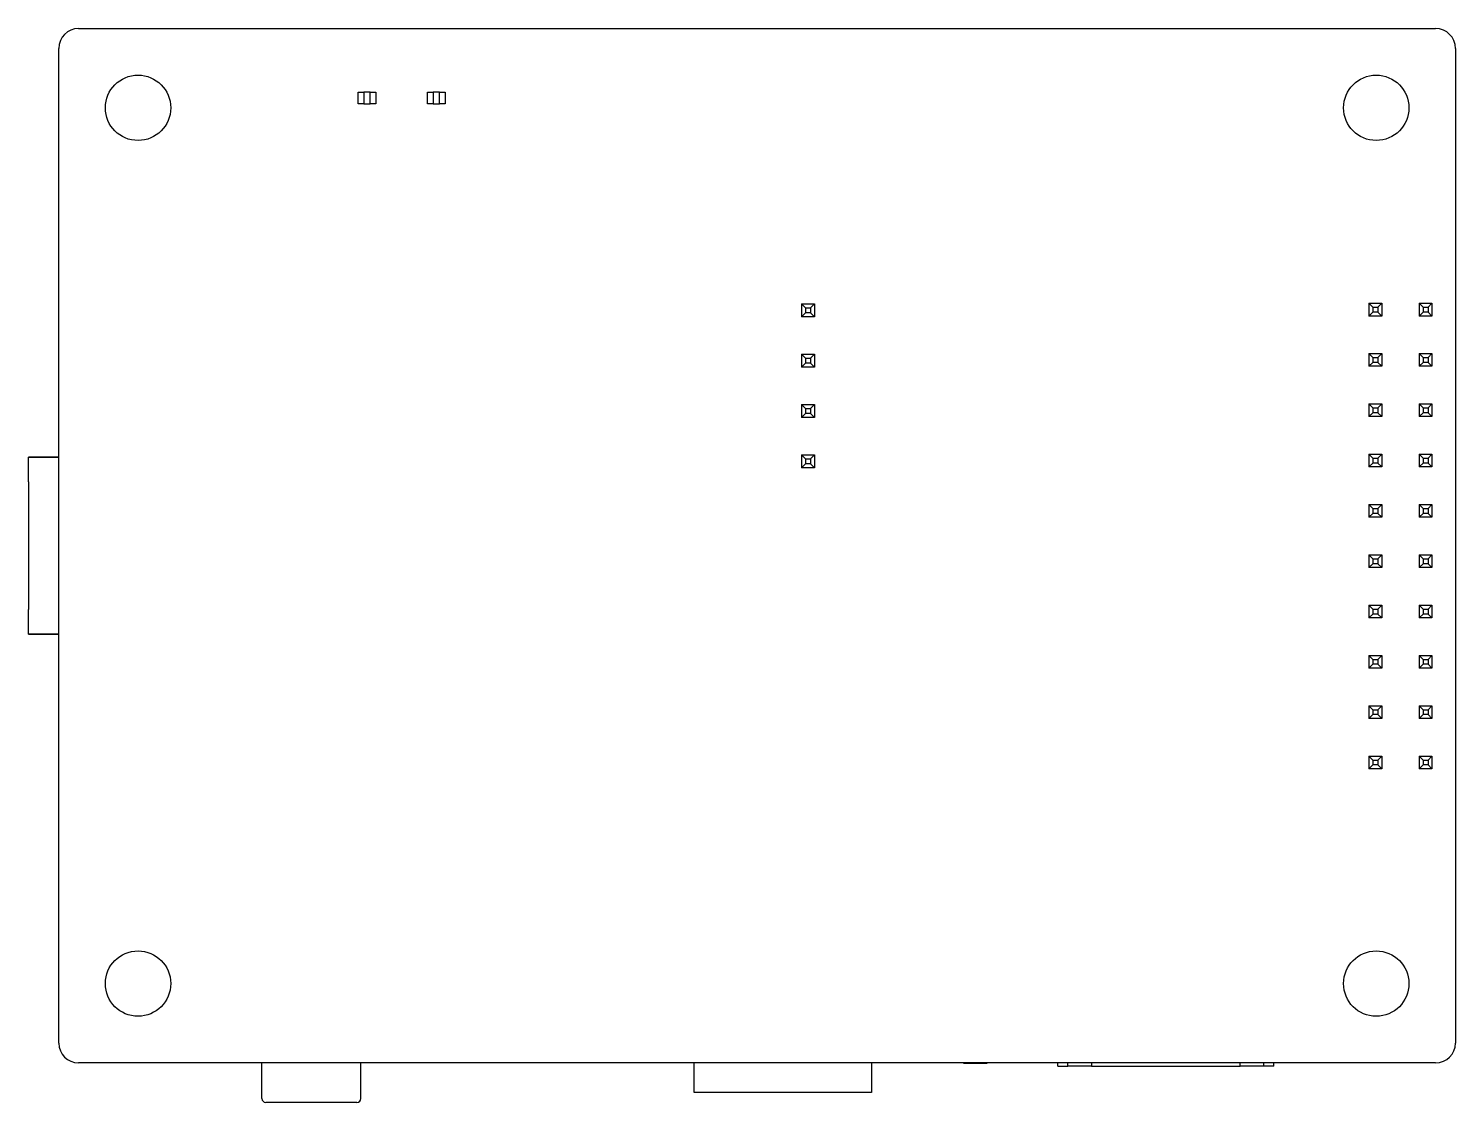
# Model space of a CAD drawing. Header units: millimetres. Extents: x 413 to 674, y 406 to 509.
# Drawn here: x 602.2 to 674.2, y 443.6 to 497.8 of the extents above; entities that cross this region are included whole.
import ezdxf

# ---------------------------------------------------------------- set-up
doc = ezdxf.new("R2010")
doc.units = ezdxf.units.MM

msp = doc.modelspace()

# ---------------------------------------------------------------- linework, layer by layer
for p, q in [((604.747, 497.835), (673.247, 497.835)), ((603.747, 446.635), (603.747, 496.835)), ((674.247, 496.835), (674.247, 446.635)), ((618.858, 494.629), (619.15, 494.629)), ((618.858, 494.029), (618.858, 494.629)), ((619.467, 494.629), (619.15, 494.629)), ((619.15, 494.629), (619.15, 494.029)), ((619.467, 494.629), (619.758, 494.629)), ((619.467, 494.029), (619.467, 494.629)), ((619.758, 494.629), (619.758, 494.029)), ((622.358, 494.629), (622.65, 494.629)), ((622.358, 494.029), (622.358, 494.629)), ((622.967, 494.629), (622.65, 494.629)), ((622.65, 494.629), (622.65, 494.029)), ((622.967, 494.629), (623.258, 494.629)), ((622.967, 494.029), (622.967, 494.629)), ((623.258, 494.629), (623.258, 494.029)), ((619.15, 494.029), (618.858, 494.029)), ((619.15, 494.029), (619.467, 494.029)), ((619.758, 494.029), (619.467, 494.029)), ((622.65, 494.029), (622.358, 494.029)), ((622.65, 494.029), (622.967, 494.029)), ((623.258, 494.029), (622.967, 494.029)), ((641.241, 483.94), (641.891, 483.94)), ((641.241, 483.94), (641.241, 483.29)), ((641.441, 483.74), (641.241, 483.94)), ((641.441, 483.49), (641.241, 483.29)), ((641.441, 483.74), (641.691, 483.74)), ((641.441, 483.74), (641.441, 483.49)), ((641.691, 483.49), (641.441, 483.49)), ((641.891, 483.94), (641.691, 483.74)), ((641.691, 483.74), (641.691, 483.49)), ((641.691, 483.49), (641.891, 483.29)), ((641.891, 483.94), (641.891, 483.29)), ((669.872, 483.977), (669.872, 483.327)), ((669.872, 483.977), (670.522, 483.977)), ((670.072, 483.777), (669.872, 483.977)), ((670.072, 483.527), (669.872, 483.327)), ((670.522, 483.327), (669.872, 483.327)), ((670.072, 483.777), (670.072, 483.527)), ((670.072, 483.777), (670.322, 483.777)), ((670.322, 483.527), (670.072, 483.527)), ((670.522, 483.977), (670.322, 483.777)), ((670.322, 483.777), (670.322, 483.527)), ((670.322, 483.527), (670.522, 483.327)), ((670.522, 483.977), (670.522, 483.327)), ((672.412, 483.977), (673.062, 483.977)), ((672.412, 483.977), (672.412, 483.327)), ((672.612, 483.777), (672.412, 483.977)), ((672.612, 483.527), (672.412, 483.327)), ((673.062, 483.327), (672.412, 483.327)), ((672.612, 483.777), (672.862, 483.777)), ((672.612, 483.777), (672.612, 483.527)), ((672.862, 483.527), (672.612, 483.527)), ((673.062, 483.977), (672.862, 483.777)), ((672.862, 483.777), (672.862, 483.527)), ((672.862, 483.527), (673.062, 483.327)), ((673.062, 483.977), (673.062, 483.327)), ((641.891, 483.29), (641.241, 483.29)), ((641.241, 481.4), (641.241, 480.75)), ((641.241, 481.4), (641.891, 481.4)), ((641.441, 481.2), (641.241, 481.4)), ((641.441, 481.2), (641.441, 480.95)), ((641.441, 481.2), (641.691, 481.2)), ((641.891, 481.4), (641.691, 481.2)), ((641.691, 481.2), (641.691, 480.95)), ((641.891, 481.4), (641.891, 480.75)), ((669.872, 481.437), (670.522, 481.437)), ((669.872, 481.437), (669.872, 480.787)), ((670.072, 481.237), (669.872, 481.437)), ((670.072, 481.237), (670.322, 481.237)), ((670.072, 481.237), (670.072, 480.987)), ((670.522, 481.437), (670.322, 481.237)), ((670.322, 481.237), (670.322, 480.987)), ((670.522, 481.437), (670.522, 480.787)), ((672.412, 481.437), (673.062, 481.437)), ((672.412, 481.437), (672.412, 480.787)), ((672.612, 481.237), (672.412, 481.437)), ((672.612, 481.237), (672.862, 481.237)), ((672.612, 481.237), (672.612, 480.987)), ((673.062, 481.437), (672.862, 481.237)), ((672.862, 481.237), (672.862, 480.987)), ((673.062, 481.437), (673.062, 480.787)), ((641.441, 480.95), (641.241, 480.75)), ((641.891, 480.75), (641.241, 480.75)), ((641.691, 480.95), (641.441, 480.95)), ((641.691, 480.95), (641.891, 480.75)), ((670.072, 480.987), (669.872, 480.787)), ((670.522, 480.787), (669.872, 480.787)), ((670.322, 480.987), (670.072, 480.987)), ((670.322, 480.987), (670.522, 480.787)), ((672.612, 480.987), (672.412, 480.787)), ((673.062, 480.787), (672.412, 480.787)), ((672.862, 480.987), (672.612, 480.987)), ((672.862, 480.987), (673.062, 480.787)), ((641.241, 478.86), (641.241, 478.21)), ((641.241, 478.86), (641.891, 478.86)), ((641.441, 478.66), (641.241, 478.86)), ((641.441, 478.41), (641.241, 478.21)), ((641.441, 478.66), (641.691, 478.66)), ((641.441, 478.66), (641.441, 478.41)), ((641.691, 478.41), (641.441, 478.41)), ((641.891, 478.86), (641.691, 478.66)), ((641.691, 478.66), (641.691, 478.41)), ((641.691, 478.41), (641.891, 478.21)), ((641.891, 478.86), (641.891, 478.21)), ((669.872, 478.897), (670.522, 478.897)), ((669.872, 478.897), (669.872, 478.247)), ((670.072, 478.697), (669.872, 478.897)), ((670.072, 478.447), (669.872, 478.247)), ((670.072, 478.697), (670.322, 478.697)), ((670.072, 478.697), (670.072, 478.447)), ((670.322, 478.447), (670.072, 478.447)), ((670.522, 478.897), (670.322, 478.697)), ((670.322, 478.697), (670.322, 478.447)), ((670.322, 478.447), (670.522, 478.247)), ((670.522, 478.897), (670.522, 478.247)), ((672.412, 478.897), (673.062, 478.897)), ((672.412, 478.897), (672.412, 478.247)), ((672.612, 478.697), (672.412, 478.897)), ((672.612, 478.447), (672.412, 478.247)), ((672.612, 478.697), (672.862, 478.697)), ((672.612, 478.697), (672.612, 478.447)), ((672.862, 478.447), (672.612, 478.447)), ((673.062, 478.897), (672.862, 478.697)), ((672.862, 478.697), (672.862, 478.447)), ((672.862, 478.447), (673.062, 478.247)), ((673.062, 478.897), (673.062, 478.247)), ((641.891, 478.21), (641.241, 478.21)), ((670.522, 478.247), (669.872, 478.247)), ((673.062, 478.247), (672.412, 478.247)), ((602.22, 476.205), (603.747, 476.205)), ((603.747, 476.205), (602.22, 476.205)), ((602.22, 474.955), (602.22, 476.205)), ((641.241, 476.32), (641.241, 475.67)), ((641.241, 476.32), (641.891, 476.32)), ((641.441, 476.12), (641.241, 476.32)), ((641.441, 476.12), (641.691, 476.12)), ((641.441, 476.12), (641.441, 475.87)), ((641.891, 476.32), (641.691, 476.12)), ((641.691, 476.12), (641.691, 475.87)), ((641.891, 476.32), (641.891, 475.67)), ((669.872, 476.357), (669.872, 475.707)), ((669.872, 476.357), (670.522, 476.357)), ((670.072, 476.157), (669.872, 476.357)), ((670.072, 476.157), (670.072, 475.907)), ((670.072, 476.157), (670.322, 476.157)), ((670.522, 476.357), (670.322, 476.157)), ((670.322, 476.157), (670.322, 475.907)), ((670.522, 476.357), (670.522, 475.707)), ((672.412, 476.357), (672.412, 475.707)), ((672.412, 476.357), (673.062, 476.357)), ((672.612, 476.157), (672.412, 476.357)), ((672.612, 476.157), (672.612, 475.907)), ((672.612, 476.157), (672.862, 476.157)), ((673.062, 476.357), (672.862, 476.157)), ((672.862, 476.157), (672.862, 475.907)), ((673.062, 476.357), (673.062, 475.707)), ((641.441, 475.87), (641.241, 475.67)), ((641.891, 475.67), (641.241, 475.67)), ((641.691, 475.87), (641.441, 475.87)), ((641.691, 475.87), (641.891, 475.67)), ((670.072, 475.907), (669.872, 475.707)), ((670.522, 475.707), (669.872, 475.707)), ((670.322, 475.907), (670.072, 475.907)), ((670.322, 475.907), (670.522, 475.707)), ((672.612, 475.907), (672.412, 475.707)), ((673.062, 475.707), (672.412, 475.707)), ((672.862, 475.907), (672.612, 475.907)), ((672.862, 475.907), (673.062, 475.707)), ((602.22, 474.955), (602.22, 468.515)), ((669.872, 473.817), (669.872, 473.167)), ((669.872, 473.817), (670.522, 473.817)), ((670.072, 473.617), (669.872, 473.817)), ((670.072, 473.367), (669.872, 473.167)), ((670.072, 473.617), (670.072, 473.367)), ((670.072, 473.617), (670.322, 473.617)), ((670.322, 473.367), (670.072, 473.367)), ((670.522, 473.817), (670.322, 473.617)), ((670.322, 473.617), (670.322, 473.367)), ((670.322, 473.367), (670.522, 473.167)), ((670.522, 473.817), (670.522, 473.167)), ((672.412, 473.817), (673.062, 473.817)), ((672.412, 473.817), (672.412, 473.167)), ((672.612, 473.617), (672.412, 473.817)), ((672.612, 473.367), (672.412, 473.167)), ((672.612, 473.617), (672.862, 473.617)), ((672.612, 473.617), (672.612, 473.367)), ((672.862, 473.367), (672.612, 473.367)), ((673.062, 473.817), (672.862, 473.617)), ((672.862, 473.617), (672.862, 473.367)), ((672.862, 473.367), (673.062, 473.167)), ((673.062, 473.817), (673.062, 473.167)), ((670.522, 473.167), (669.872, 473.167)), ((673.062, 473.167), (672.412, 473.167)), ((669.872, 471.277), (670.522, 471.277)), ((669.872, 471.277), (669.872, 470.627)), ((670.072, 471.077), (669.872, 471.277)), ((670.072, 471.077), (670.322, 471.077)), ((670.072, 471.077), (670.072, 470.827)), ((670.522, 471.277), (670.322, 471.077)), ((670.322, 471.077), (670.322, 470.827)), ((670.522, 471.277), (670.522, 470.627)), ((672.412, 471.277), (672.412, 470.627)), ((672.412, 471.277), (673.062, 471.277)), ((672.612, 471.077), (672.412, 471.277)), ((672.612, 471.077), (672.612, 470.827)), ((672.612, 471.077), (672.862, 471.077)), ((673.062, 471.277), (672.862, 471.077)), ((672.862, 471.077), (672.862, 470.827)), ((673.062, 471.277), (673.062, 470.627)), ((670.072, 470.827), (669.872, 470.627)), ((670.522, 470.627), (669.872, 470.627)), ((670.322, 470.827), (670.072, 470.827)), ((670.322, 470.827), (670.522, 470.627)), ((672.612, 470.827), (672.412, 470.627)), ((673.062, 470.627), (672.412, 470.627)), ((672.862, 470.827), (672.612, 470.827)), ((672.862, 470.827), (673.062, 470.627)), ((602.22, 467.265), (602.22, 468.515)), ((669.872, 468.737), (670.522, 468.737)), ((669.872, 468.737), (669.872, 468.087)), ((670.072, 468.537), (669.872, 468.737)), ((670.072, 468.287), (669.872, 468.087)), ((670.072, 468.537), (670.322, 468.537)), ((670.072, 468.537), (670.072, 468.287)), ((670.322, 468.287), (670.072, 468.287)), ((670.522, 468.737), (670.322, 468.537)), ((670.322, 468.537), (670.322, 468.287)), ((670.322, 468.287), (670.522, 468.087)), ((670.522, 468.737), (670.522, 468.087)), ((672.412, 468.737), (673.062, 468.737)), ((672.412, 468.737), (672.412, 468.087)), ((672.612, 468.537), (672.412, 468.737)), ((672.612, 468.287), (672.412, 468.087)), ((672.612, 468.537), (672.862, 468.537)), ((672.612, 468.537), (672.612, 468.287)), ((672.862, 468.287), (672.612, 468.287)), ((673.062, 468.737), (672.862, 468.537)), ((672.862, 468.537), (672.862, 468.287)), ((672.862, 468.287), (673.062, 468.087)), ((673.062, 468.737), (673.062, 468.087)), ((670.522, 468.087), (669.872, 468.087)), ((673.062, 468.087), (672.412, 468.087)), ((603.747, 467.265), (602.22, 467.265)), ((602.22, 467.265), (603.747, 467.265)), ((669.872, 466.197), (670.522, 466.197)), ((669.872, 466.197), (669.872, 465.547)), ((670.072, 465.997), (669.872, 466.197)), ((670.522, 466.197), (670.322, 465.997)), ((670.522, 466.197), (670.522, 465.547)), ((672.412, 466.197), (673.062, 466.197)), ((672.412, 466.197), (672.412, 465.547)), ((672.612, 465.997), (672.412, 466.197)), ((673.062, 466.197), (672.862, 465.997)), ((673.062, 466.197), (673.062, 465.547)), ((670.072, 465.747), (669.872, 465.547)), ((670.522, 465.547), (669.872, 465.547)), ((670.072, 465.997), (670.322, 465.997)), ((670.072, 465.997), (670.072, 465.747)), ((670.322, 465.747), (670.072, 465.747)), ((670.322, 465.997), (670.322, 465.747)), ((670.322, 465.747), (670.522, 465.547)), ((672.612, 465.747), (672.412, 465.547)), ((673.062, 465.547), (672.412, 465.547)), ((672.612, 465.997), (672.862, 465.997)), ((672.612, 465.997), (672.612, 465.747)), ((672.862, 465.747), (672.612, 465.747)), ((672.862, 465.997), (672.862, 465.747)), ((672.862, 465.747), (673.062, 465.547)), ((669.872, 463.657), (669.872, 463.007)), ((669.872, 463.657), (670.522, 463.657)), ((670.072, 463.457), (669.872, 463.657)), ((670.072, 463.207), (669.872, 463.007)), ((670.072, 463.457), (670.072, 463.207)), ((670.072, 463.457), (670.322, 463.457)), ((670.322, 463.207), (670.072, 463.207)), ((670.522, 463.657), (670.322, 463.457)), ((670.322, 463.457), (670.322, 463.207)), ((670.322, 463.207), (670.522, 463.007)), ((670.522, 463.657), (670.522, 463.007)), ((672.412, 463.657), (672.412, 463.007)), ((672.412, 463.657), (673.062, 463.657)), ((672.612, 463.457), (672.412, 463.657)), ((672.612, 463.207), (672.412, 463.007)), ((672.612, 463.457), (672.612, 463.207)), ((672.612, 463.457), (672.862, 463.457)), ((672.862, 463.207), (672.612, 463.207)), ((673.062, 463.657), (672.862, 463.457)), ((672.862, 463.457), (672.862, 463.207)), ((672.862, 463.207), (673.062, 463.007)), ((673.062, 463.657), (673.062, 463.007)), ((670.522, 463.007), (669.872, 463.007)), ((673.062, 463.007), (672.412, 463.007)), ((669.872, 461.117), (670.522, 461.117)), ((669.872, 461.117), (669.872, 460.467)), ((670.072, 460.917), (669.872, 461.117)), ((670.522, 461.117), (670.322, 460.917)), ((670.522, 461.117), (670.522, 460.467)), ((672.412, 461.117), (673.062, 461.117)), ((672.412, 461.117), (672.412, 460.467)), ((672.612, 460.917), (672.412, 461.117)), ((673.062, 461.117), (672.862, 460.917)), ((673.062, 461.117), (673.062, 460.467)), ((670.072, 460.667), (669.872, 460.467)), ((670.522, 460.467), (669.872, 460.467)), ((670.072, 460.917), (670.322, 460.917)), ((670.072, 460.917), (670.072, 460.667)), ((670.322, 460.667), (670.072, 460.667)), ((670.322, 460.917), (670.322, 460.667)), ((670.322, 460.667), (670.522, 460.467)), ((672.612, 460.667), (672.412, 460.467)), ((673.062, 460.467), (672.412, 460.467)), ((672.612, 460.917), (672.862, 460.917)), ((672.612, 460.917), (672.612, 460.667)), ((672.862, 460.667), (672.612, 460.667)), ((672.862, 460.917), (672.862, 460.667)), ((672.862, 460.667), (673.062, 460.467)), ((673.247, 445.635), (604.747, 445.635)), ((613.998, 443.835), (613.998, 445.635)), ((618.998, 443.835), (618.998, 445.635)), ((635.827, 444.141), (635.827, 445.635)), ((635.827, 444.141), (635.827, 445.635)), ((644.767, 445.635), (644.767, 444.141)), ((644.767, 445.635), (644.767, 444.141)), ((649.413, 445.635), (649.413, 445.617)), ((649.413, 445.617), (650.013, 445.617)), ((650.013, 445.617), (650.613, 445.617)), ((650.613, 445.617), (650.613, 445.635)), ((654.182, 445.465), (654.182, 445.635)), ((654.182, 445.465), (654.682, 445.465)), ((654.682, 445.555), (654.682, 445.635)), ((654.682, 445.465), (654.682, 445.555)), ((655.882, 445.465), (654.682, 445.465)), ((655.882, 445.635), (655.882, 445.465)), ((655.882, 445.465), (663.382, 445.465)), ((663.382, 445.465), (663.382, 445.635)), ((664.582, 445.465), (663.382, 445.465)), ((664.582, 445.555), (664.582, 445.635)), ((664.582, 445.465), (664.582, 445.555)), ((665.082, 445.465), (664.582, 445.465)), ((665.082, 445.465), (665.082, 445.635)), ((637.077, 444.141), (635.827, 444.141)), ((643.517, 444.141), (637.077, 444.141)), ((644.767, 444.141), (643.517, 444.141)), ((618.798, 443.635), (614.198, 443.635))]:
    msp.add_line(p, q)
for centre in [(607.747, 493.835), (670.247, 493.835), (607.747, 449.635), (670.247, 449.635)]:
    msp.add_circle(centre, 1.65)
for centre, radius, start, end in [((604.747, 496.835), 1, 90, 180), ((673.247, 496.835), 1, 0, 90), ((604.747, 446.635), 1, 180, 270), ((673.247, 446.635), 1, 270, 0), ((614.198, 443.835), 0.2, 180, 270), ((618.798, 443.835), 0.2, 270, 0)]:
    msp.add_arc(centre, radius, start, end)

doc.saveas('drawing.dxf')
